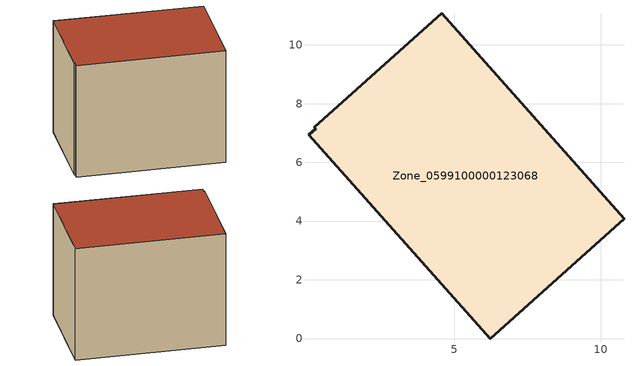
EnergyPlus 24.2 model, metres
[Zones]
Zone_0599100000123068
 floor ground (C_G): 10.79,4.07 6.23,0 0.04,6.93 0.28,7.15 0.24,7.19 4.58,11.07 z0
 wall outside (C_F): 10.79,4.07 4.58,11.07 0.24,7.19 0.28,7.15 0.04,6.93 6.23,0 10.79,4.07 z0:7.59
 roof outside (C_R): 6.23,0 10.79,4.07 4.58,11.07 0.24,7.19 0.28,7.15 0.04,6.93 z7.59
[BUILDING]
Pand.0599100000123068: North Axis=0; Terrain=City; Loads Convergence Tolerance Value=0.04; Temperature Convergence Tolerance Value=0.4; Solar Distribution=FullExterior; Maximum Number of Warmup Days=25; Minimum Number of Warmup Days=1
[Site:Location]
Rotterdam.The.Hague.AP_ZH_NLD Design_Conditions: Latitude=51.96; Longitude=4.45; Time Zone=1; Elevation=-4.5
[SITE:GROUNDTEMPERATURE:BUILDINGSURFACE]
18, 18, 18, 18, 18, 18, 18, 18, 18, 18, 18, 18
[MATERIAL] Thermal Absorptance=0.9; Solar Absorptance=0.7; Visible Absorptance=0.7
Name | Roughness | Thickness | Conductivity | Density | Specific Heat
G.TC.1965-1974 | MediumSmooth | 0.15 | 0.882353 | 540 | 1210
F.TC.1965-1974 | Rough | 0.3 | 0.697674 | 1920 | 840
R.TC.1965-1974 | MediumRough | 0.2 | 0.232558 | 1500 | 1000
[CONSTRUCTION]
C_G: G.TC.1965-1974
C_F: F.TC.1965-1974
C_R: R.TC.1965-1974
[ZONE]
Zone_0599100000123068: Type=1; Multiplier=1; Ceiling Height=Autocalculate; Volume=Autocalculate; Floor Area=autocalculate; Part of Total Floor Area=Yes
[ZONEINFILTRATION:DESIGNFLOWRATE]
Infil_Zone_0599100000123068: Zone or ZoneList or Space or SpaceList=Zone_0599100000123068; Schedule=AlwaysOn; Design Flow Rate Calculation Method=Flow/Area; Flow Rate per Floor Area=0.003; Constant Term Coefficient=1; Temperature Term Coefficient=0; Velocity Term Coefficient=0; Velocity Squared Term Coefficient=0
[HVACTEMPLATE:ZONE:IDEALLOADSAIRSYSTEM]
Zone_0599100000123068: Maximum Heating Supply Air Temperature=50; Minimum Cooling Supply Air Temperature=13; Maximum Heating Supply Air Humidity Ratio=0.0156; Minimum Cooling Supply Air Humidity Ratio=0.0077; Heating Limit=NoLimit; Cooling Limit=NoLimit; Dehumidification Control Type=ConstantSensibleHeatRatio; Cooling Sensible Heat Ratio=0.7; Dehumidification Setpoint=60; Humidification Control Type=None; Humidification Setpoint=30; Outdoor Air Method=None; Outdoor Air Flow Rate per Person=0.00944; Outdoor Air Flow Rate per Zone Floor Area=0; Outdoor Air Flow Rate per Zone=0; Demand Controlled Ventilation Type=None; Outdoor Air Economizer Type=NoEconomizer; Heat Recovery Type=None; Sensible Heat Recovery Effectiveness=0.7; Latent Heat Recovery Effectiveness=0.65
[ZONECONTROL:THERMOSTAT]
ThermostatControl_Zone_0599100000123068: Zone or ZoneList=Zone_0599100000123068; Control Type Schedule=DualSetpointControlType; Control 1=Thermostat_Zone_0599100000123068; Temperature Difference Between Cutout And Setpoint=0
[THERMOSTATSETPOINT:DUALSETPOINT]
Thermostat_Zone_0599100000123068: Heating Setpoint Temperature Schedule=HeatingSetpoint_Zone_0599100000123068; Cooling Setpoint Temperature Schedule=CoolingSetpoint_Zone_0599100000123068
[SCHEDULE:COMPACT]
HeatingSetpoint_Zone_0599100000123068: Through: 12/31, For: AllDays, Until: 24:00, 21
CoolingSetpoint_Zone_0599100000123068: Through: 12/31, For: AllDays, Until: 24:00, 24
DualSetpointControlType: Through: 12/31, For: AllDays, Until: 24:00, 4
AlwaysOn: Through: 12/31, For: AllDays, Until: 24:00, 1
